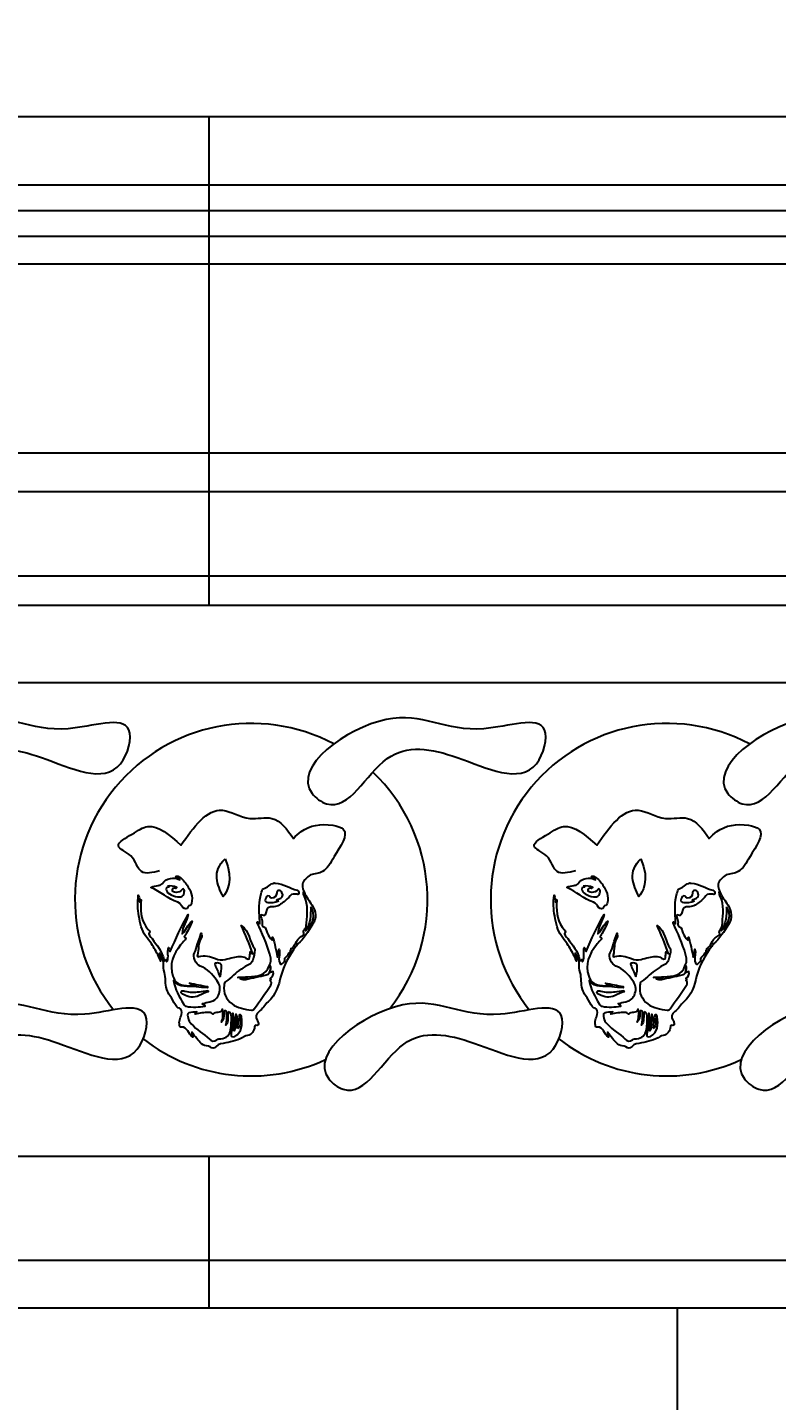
# Model space of a CAD drawing. Header units: millimetres. Extents: x 1155 to 2227, y 540 to 1342.
# Drawn here: x 1909.16 to 1918.5, y 741.71 to 758.83 of the extents above; entities that cross this region are included whole.
import ezdxf

# ---------------------------------------------------------------- set-up
doc = ezdxf.new("R2010")
doc.units = ezdxf.units.MM
doc.layers.add('dimension', color=4, linetype='Continuous')
doc.styles.get("Standard").update_dxf_attribs({"font": 'arial.ttf'})
doc.dimstyles.new('25', dxfattribs={"dimscale": 1.5, "dimtxt": 1, "dimasz": 0.5, "dimexe": 0.1875, "dimexo": 1, "dimgap": 0.125, "dimtad": 0, "dimtih": 1, "dimtoh": 1, "dimdec": 4, "dimzin": 4, "dimdsep": 46, "dimlunit": 4, "dimtxsty": 'Standard', "dimblk1": 'CLOSEDBLANK', "dimblk2": 'CLOSEDBLANK', "dimsah": 1, "dimcen": -1, "dimclrd": 256, "dimclre": 256, "dimclrt": 256, "dimadec": 0, "dimazin": 0, "dimtfac": 1, "dimtdec": 4, "dimtofl": 0, "dimtmove": 0, "dimatfit": 3, "dimldrblk": 'CLOSEDBLANK', "dimfxl": 1, "dimtolj": 1, "dimtzin": 4, "dimarcsym": 0})

# ---------------------------------------------------------------- blocks, each defined once
blk = doc.blocks.new('_CLOSEDBLANK')
at = {"color": 0, "linetype": 'ByBlock'}
for p, q in [((-1, 0.167), (0, 0)), ((-1, 0.167), (-1, -0.167)), ((0, 0), (-1, -0.167))]:
    blk.add_line(p, q, dxfattribs=at)
blk = doc.blocks.new('*D405')
at = {"layer": 'Defpoints', "color": 0, "transparency": 16777216}
for p in [(1861.524, 772.342), (1861.524, 757.29), (1936.524, 757.29)]:
    blk.add_point(p, dxfattribs=at)
at = {"layer": 'dimension', "lineweight": -2, "transparency": 16777216}
for p, q in [((1861.524, 758.04), (1861.524, 772.637)), ((1936.524, 758.04), (1936.524, 772.637)), ((1861.712, 772.342), (1895.84, 772.342)), ((1936.337, 772.342), (1902.208, 772.342))]:
    blk.add_line(p, q, dxfattribs=at)
at = {"layer": 'dimension', "lineweight": -2, "transparency": 16777216, "xscale": 0.1875, "yscale": 0.1875, "zscale": 0.1875, "rotation": 180}
blk.add_blockref('_CLOSEDBLANK', (1861.524, 772.342), dxfattribs=at)
at = {"layer": 'dimension', "lineweight": -2, "transparency": 16777216, "xscale": 0.1875, "yscale": 0.1875, "zscale": 0.1875}
blk.add_blockref('_CLOSEDBLANK', (1936.524, 772.342), dxfattribs=at)
at = {"layer": 'dimension', "transparency": 16777216, "insert": (1899.024, 772.342), "char_height": 2.25, "attachment_point": 5}
blk.add_mtext('\\A1;6\'-3"', dxfattribs=at)

msp = doc.modelspace()

# ---------------------------------------------------------------- linework, layer by layer
at = {"color": 0}
for p, q in [((1899.024, 757.71812), (1936.10801, 757.71812)), ((1911.42652, 757.71812), (1911.42652, 751.62247)), ((1936.09555, 756.86139), (1899.024, 756.86139)), ((1936.08309, 756.54189), (1899.024, 756.54189)), ((1935.90355, 756.21856), (1899.024, 756.21856)), ((1935.52829, 755.87584), (1899.024, 755.87584)), ((1935.4461, 753.5194), (1899.024, 753.5194)), ((1934.98271, 753.0397), (1899.024, 753.0397)), ((1899.024, 751.99256), (1934.08945, 751.99256)), ((1934.08945, 751.62247), (1899.024, 751.62247)), ((1911.42652, 744.7516), (1911.42652, 742.86193)), ((1934.16187, 742.86193), (1899.024, 742.86193)), ((1917.2633, 742.86193), (1917.2633, 705.36924))]:
    msp.add_line(p, q, dxfattribs=at)
msp.add_lwpolyline([(1934.16187, 743.4607, 1), (1934.16187, 744.7516), (1899.024, 744.7516), (1863.88613, 744.7516, 1), (1863.88613, 743.4607), (1899.024, 743.4607)], format="xyb", close=True, dxfattribs=at)
for centre, start, end in [((1911.95293, 747.95365), 62.073331, 218.658157), ((1917.13493, 747.95365), 62.073331, 218.658157), ((1911.95293, 747.95365), 321.837746, 46.368799), ((1911.95293, 747.95365), 232.199242, 294.916522), ((1917.13493, 747.95365), 232.199242, 294.916522)]:
    msp.add_arc(centre, 2.19705, start, end, dxfattribs=at)
msp.add_rational_spline([(1934.1969, 749.54386), (1934.00837, 749.33444), (1933.7841, 749.00265), (1933.48387, 749.22161), (1933.44068, 749.27745), (1933.20585, 749.58109), (1933.7707, 750.02133), (1934.2418, 750.16829), (1934.19102, 750.33108), (1934.14023, 750.49387), (1934.08945, 750.65666), (1922.40097, 750.65666), (1910.71248, 750.65666), (1899.024, 750.65666), (1887.33552, 750.65666), (1875.64704, 750.65666), (1863.95855, 750.65666), (1863.79945, 750.77025), (1863.70998, 750.94407), (1863.70998, 751.13956), (1863.70998, 751.33506), (1863.79945, 751.50887), (1863.95855, 751.62247)], [1, 1, 1, 1, 1, 1, 1, 1, 1, 1, 1, 1, 1, 1, 1, 1, 1, 0.926078913375, 0.926078913375, 1, 0.926078913375, 0.926078913375, 1], degree=3, knots=[0, 0, 0, 0, 0.21421435, 0.27962741, 0.27962741, 0.27962741, 0.63532155, 0.63532155, 0.63532155, 1.63532155, 1.63532155, 1.63532155, 2.63532155, 2.63532155, 2.63532155, 3.63532155, 3.63532155, 3.63532155, 4.58608373, 4.58608373, 4.58608373, 5.53684591, 5.53684591, 5.53684591, 5.53684591], dxfattribs=at)
for points, knots in [([(1907.53071, 749.27745), (1907.27514, 749.6079), (1908.61504, 750.56159), (1909.35857, 749.88738), (1910.56835, 750.32837), (1910.29353, 749.29522), (1909.3514, 749.78123), (1908.39041, 749.94687), (1907.94457, 748.95127), (1907.5739, 749.22161), (1907.53071, 749.27745)], [0, 0, 0, 0, 1.30513517, 2.52858143, 3.28513115, 3.72026241, 4.71047164, 5.58239631, 6.52584927, 6.74639121, 6.74639121, 6.74639121, 6.74639121]), ([(1912.7127, 749.27745), (1912.45713, 749.6079), (1913.79703, 750.56159), (1914.54057, 749.88738), (1915.75034, 750.32837), (1915.47552, 749.29522), (1914.5334, 749.78123), (1913.5724, 749.94687), (1913.12657, 748.95127), (1912.75589, 749.22161), (1912.7127, 749.27745)], [0, 0, 0, 0, 1.30513517, 2.52858143, 3.28513115, 3.72026241, 4.71047164, 5.58239631, 6.52584927, 6.74639121, 6.74639121, 6.74639121, 6.74639121]), ([(1917.8947, 749.27745), (1917.63913, 749.6079), (1918.97902, 750.56159), (1919.72256, 749.88738), (1920.93234, 750.32837), (1920.65751, 749.29522), (1919.71539, 749.78123), (1918.75439, 749.94687), (1918.30856, 748.95127), (1917.93788, 749.22161), (1917.8947, 749.27745)], [0, 0, 0, 0, 1.30513517, 2.52858143, 3.28513115, 3.72026241, 4.71047164, 5.58239631, 6.52584927, 6.74639121, 6.74639121, 6.74639121, 6.74639121]), ([(1910.81191, 748.31164), (1910.7244, 748.29065), (1910.54574, 748.24778), (1910.50695, 748.51587), (1910.19991, 748.61944), (1910.48418, 748.77642), (1910.73168, 748.94199), (1910.93642, 748.75781), (1911.07709, 748.63125), (1911.23719, 748.85936), (1911.48065, 749.20622), (1911.90257, 748.92012), (1912.26002, 749.0261), (1912.39982, 748.8299), (1912.47965, 748.71786), (1912.5102, 748.74795), (1912.63731, 748.87308), (1912.86917, 748.91363), (1913.21015, 748.82125), (1912.99088, 748.51453), (1912.88171, 748.29402), (1912.745, 748.27306), (1912.69154, 748.26487), (1912.64606, 748.22874), (1912.56012, 748.16045), (1912.60572, 748.06238), (1912.62721, 748.01619)], [0, 0, 0, 0, 0.22630367, 0.46200486, 0.66172214, 0.88838356, 1.10463886, 1.57955996, 1.57955996, 1.57955996, 2.25784002, 2.61092396, 2.88677909, 3.25400502, 3.25400502, 3.25400502, 3.38131723, 3.78361699, 3.92456696, 4.28304027, 4.52169586, 4.67491408, 4.67491408, 4.67491408, 4.82835948, 4.96494228, 4.96494228, 4.96494228, 4.96494228]), ([(1915.99391, 748.31164), (1915.90639, 748.29065), (1915.72773, 748.24778), (1915.68894, 748.51587), (1915.3819, 748.61944), (1915.66617, 748.77642), (1915.91368, 748.94199), (1916.11841, 748.75781), (1916.25908, 748.63125), (1916.41919, 748.85936), (1916.66264, 749.20622), (1917.08456, 748.92012), (1917.44202, 749.0261), (1917.58181, 748.8299), (1917.66164, 748.71786), (1917.6922, 748.74795), (1917.81931, 748.87308), (1918.05117, 748.91363), (1918.39214, 748.82125), (1918.17287, 748.51453), (1918.0637, 748.29402), (1917.92699, 748.27306), (1917.87353, 748.26487), (1917.82806, 748.22874), (1917.74211, 748.16045), (1917.78772, 748.06238), (1917.8092, 748.01619)], [0, 0, 0, 0, 0.22630367, 0.46200486, 0.66172214, 0.88838356, 1.10463886, 1.57955996, 1.57955996, 1.57955996, 2.25784002, 2.61092396, 2.88677909, 3.25400502, 3.25400502, 3.25400502, 3.38131723, 3.78361699, 3.92456696, 4.28304027, 4.52169586, 4.67491408, 4.67491408, 4.67491408, 4.82835948, 4.96494228, 4.96494228, 4.96494228, 4.96494228]), ([(1911.62908, 748.46334), (1911.45809, 748.30521), (1911.52981, 748.13755), (1911.60284, 747.99152), (1911.64474, 748.03811), (1911.74375, 748.19222), (1911.62908, 748.46334)], [0, 0, 0, 0, 1, 1, 1, 2, 2, 2, 2]), ([(1916.81107, 748.46334), (1916.64008, 748.30521), (1916.7118, 748.13755), (1916.78484, 747.99152), (1916.82674, 748.03811), (1916.92575, 748.19222), (1916.81107, 748.46334)], [0, 0, 0, 0, 1, 1, 1, 2, 2, 2, 2]), ([(1912.18224, 747.04553), (1912.19836, 747.04468), (1912.21153, 747.05342), (1912.22534, 747.05977), (1912.24271, 747.01788), (1912.21142, 746.99637), (1912.19009, 746.97083), (1912.21324, 746.96158), (1912.19143, 746.95146), (1912.19065, 746.94175), (1912.20293, 746.93723), (1912.2088, 746.92848), (1912.20614, 746.91558), (1912.20421, 746.9062), (1912.20283, 746.89569), (1912.19763, 746.88815), (1912.12933, 746.78931), (1912.06079, 746.69062), (1911.99097, 746.59286), (1911.98446, 746.58374), (1911.96788, 746.57507), (1911.95746, 746.57656), (1911.87204, 746.5888), (1911.78567, 746.59964), (1911.71397, 746.65483), (1911.63776, 746.7135), (1911.60288, 746.78969), (1911.61564, 746.8864), (1911.61803, 746.90445), (1911.62035, 746.92556), (1911.63514, 746.93394), (1911.70874, 746.97565), (1911.75677, 747.04921), (1911.83038, 747.08954), (1911.86329, 747.10757), (1911.8907, 747.1339), (1911.92683, 747.14716), (1911.95007, 747.1557), (1911.96572, 747.1798), (1911.97233, 747.20085), (1911.98519, 747.24175), (1911.99691, 747.28396), (1911.99797, 747.32771), (1911.99809, 747.3325), (1911.99913, 747.33879), (1911.99664, 747.3419), (1911.92607, 747.43001), (1911.93797, 747.56359), (1911.82881, 747.63376), (1911.88151, 747.51949), (1911.92954, 747.40568), (1911.97358, 747.27909), (1911.94549, 747.28907), (1911.95378, 747.30278), (1911.94594, 747.30926), (1911.94432, 747.30722), (1911.94155, 747.30532), (1911.94128, 747.30312), (1911.93933, 747.28727), (1911.93829, 747.2713), (1911.93619, 747.25547), (1911.9322, 747.22551), (1911.93693, 747.19312), (1911.88676, 747.22618), (1911.83972, 747.25719), (1911.78132, 747.24759), (1911.72755, 747.23369), (1911.69502, 747.22528), (1911.66097, 747.21986), (1911.63005, 747.20993), (1911.58582, 747.19572), (1911.54761, 747.20554), (1911.50979, 747.2195), (1911.44104, 747.24488), (1911.37327, 747.26697), (1911.29933, 747.24391), (1911.28237, 747.23862), (1911.27884, 747.24923), (1911.28268, 747.26239), (1911.30359, 747.33409), (1911.28428, 747.41485), (1911.3324, 747.48054), (1911.34453, 747.49711), (1911.33366, 747.51682), (1911.33054, 747.53681), (1911.31526, 747.49178), (1911.29936, 747.44696), (1911.28491, 747.40167), (1911.27299, 747.36428), (1911.26756, 747.32635), (1911.24529, 747.29065), (1911.21538, 747.24274), (1911.26296, 747.14856), (1911.31771, 747.12654), (1911.40682, 747.09069), (1911.46668, 747.02405), (1911.5246, 746.94804), (1911.56728, 746.89203), (1911.57198, 746.84101), (1911.55378, 746.78413), (1911.5367, 746.73077), (1911.501, 746.6908), (1911.4387, 746.68241), (1911.40746, 746.6782), (1911.37722, 746.66648), (1911.34562, 746.65791), (1911.34931, 746.63543), (1911.37428, 746.64975), (1911.37979, 746.62764), (1911.30051, 746.61389), (1911.22211, 746.61078), (1911.14345, 746.62442), (1911.12789, 746.62712), (1911.1153, 746.63971), (1911.10746, 746.65465), (1911.05987, 746.74536), (1911.0014, 746.83129), (1910.98311, 746.94842), (1911.06063, 746.84431), (1911.17029, 746.88208), (1911.26554, 746.86557), (1911.31111, 746.85768), (1911.35948, 746.86408), (1911.40659, 746.85628), (1911.40707, 746.86096), (1911.40755, 746.86564), (1911.40803, 746.87032), (1911.33401, 746.88492), (1911.26, 746.89953), (1911.186, 746.91413), (1911.20642, 746.8911), (1911.24045, 746.89669), (1911.26936, 746.8769), (1911.21166, 746.88063), (1911.16008, 746.88044), (1911.10969, 746.88811), (1911.0449, 746.89797), (1910.99809, 746.93401), (1910.97842, 746.99952), (1910.92583, 747.15023), (1910.98338, 747.27452), (1911.07292, 747.39077), (1911.08756, 747.40977), (1911.10731, 747.42509), (1911.12031, 747.44499), (1911.12696, 747.45517), (1911.15564, 747.47058), (1911.12101, 747.48664), (1911.11316, 747.49028), (1911.12765, 747.50568), (1911.13289, 747.51473), (1911.16249, 747.56582), (1911.19287, 747.61645), (1911.21606, 747.68581), (1911.15695, 747.64117), (1911.14136, 747.57888), (1911.09271, 747.52651), (1911.09492, 747.62297), (1911.1513, 747.68894), (1911.16838, 747.76873), (1911.08071, 747.62224), (1911.01233, 747.4659), (1910.94418, 747.30585), (1910.9221, 747.32583), (1910.93702, 747.34595), (1910.92135, 747.35846), (1910.9055, 747.29935), (1910.92609, 747.23702), (1910.90928, 747.18977), (1910.88035, 747.15866), (1910.91214, 747.23897), (1910.87706, 747.19231), (1910.87258, 747.18635), (1910.86611, 747.20194), (1910.8649, 747.20793), (1910.84411, 747.31135), (1910.77371, 747.3861), (1910.71759, 747.46957), (1910.70123, 747.4939), (1910.65811, 747.5152), (1910.68821, 747.55788), (1910.68956, 747.55979), (1910.67966, 747.57028), (1910.67433, 747.57616), (1910.5881, 747.67115), (1910.57248, 747.78666), (1910.57771, 747.90822), (1910.57833, 747.92256), (1910.57958, 747.93688), (1910.58058, 747.9518), (1910.5645, 747.94832), (1910.57565, 747.93391), (1910.56416, 747.92429), (1910.5598, 747.95192), (1910.56243, 747.97916), (1910.5452, 748.00837), (1910.53626, 747.91775), (1910.53844, 747.83406), (1910.55375, 747.75091), (1910.56214, 747.70529), (1910.57102, 747.65959), (1910.58313, 747.61486), (1910.60538, 747.53272), (1910.66378, 747.4713), (1910.70973, 747.40291), (1910.74282, 747.35364), (1910.77209, 747.30235), (1910.79786, 747.24901), (1910.806, 747.23217), (1910.81256, 747.21459), (1910.82468, 747.1859), (1910.83238, 747.22687), (1910.81124, 747.24894), (1910.80849, 747.28508), (1910.84048, 747.23937), (1910.8619, 747.19854), (1910.85857, 747.15216), (1910.85595, 747.11562), (1910.86115, 747.08192), (1910.87149, 747.04815), (1910.89264, 746.97908), (1910.87499, 746.9051), (1910.90194, 746.83556), (1910.91233, 746.80875), (1910.91914, 746.78048), (1910.93783, 746.7588), (1910.96759, 746.72428), (1910.98363, 746.68198), (1911.00773, 746.64433), (1911.02041, 746.62452), (1911.0228, 746.60393), (1911.05795, 746.59971), (1911.08566, 746.59638), (1911.09264, 746.55629), (1911.08346, 746.52253), (1911.07142, 746.47828), (1911.0475, 746.43559), (1911.06131, 746.3868), (1911.06487, 746.37426), (1911.06511, 746.35941), (1911.08407, 746.36332), (1911.12423, 746.3716), (1911.14463, 746.34556), (1911.16266, 746.31746), (1911.18028, 746.28998), (1911.19257, 746.25841), (1911.22494, 746.24084), (1911.23411, 746.26535), (1911.20409, 746.27497), (1911.21179, 746.30051), (1911.23371, 746.27344), (1911.25282, 746.24821), (1911.27365, 746.22448), (1911.31342, 746.17916), (1911.34751, 746.12476), (1911.4202, 746.12903), (1911.4267, 746.12942), (1911.43345, 746.12111), (1911.4405, 746.1177), (1911.46723, 746.1048), (1911.48692, 746.08911), (1911.51761, 746.12476), (1911.5436, 746.15496), (1911.59369, 746.16025), (1911.63649, 746.1692), (1911.71709, 746.18607), (1911.79859, 746.20215), (1911.86959, 746.2482), (1911.87482, 746.25158), (1911.88061, 746.25552), (1911.8865, 746.25624), (1911.94648, 746.26362), (1911.97872, 746.29325), (1911.99471, 746.35336), (1911.99889, 746.36906), (1911.98827, 746.40158), (1912.02813, 746.38724), (1912.04216, 746.3822), (1912.04372, 746.4026), (1912.04257, 746.41166), (1912.0408, 746.42552), (1912.03516, 746.43974), (1912.02795, 746.4519), (1912.0023, 746.4951), (1912.00784, 746.52758), (1912.05063, 746.55879), (1912.09611, 746.59197), (1912.12323, 746.64496), (1912.16492, 746.68203), (1912.26091, 746.76739), (1912.29478, 746.88593), (1912.32298, 747.00015), (1912.35768, 747.14075), (1912.42861, 747.257), (1912.51057, 747.37055), (1912.51806, 747.38092), (1912.52505, 747.39165), (1912.53225, 747.40222), (1912.52332, 747.40378), (1912.51441, 747.40533), (1912.50549, 747.40688), (1912.49068, 747.3865), (1912.47588, 747.36613), (1912.46107, 747.34577), (1912.45819, 747.3433), (1912.45531, 747.34081), (1912.45242, 747.33832), (1912.44887, 747.33206), (1912.44533, 747.3258), (1912.44179, 747.31954), (1912.44184, 747.31587), (1912.44189, 747.31221), (1912.44193, 747.30854), (1912.42319, 747.28395), (1912.40822, 747.25603), (1912.38294, 747.23715), (1912.37381, 747.23033), (1912.37103, 747.22427), (1912.37327, 747.21325), (1912.37864, 747.18688), (1912.36056, 747.17301), (1912.34336, 747.15775), (1912.32636, 747.14266), (1912.31733, 747.1455), (1912.30826, 747.16556), (1912.29405, 747.19701), (1912.30041, 747.22875), (1912.30447, 747.2604), (1912.30776, 747.28598), (1912.3095, 747.31131), (1912.29977, 747.33809), (1912.29391, 747.30552), (1912.28806, 747.27296), (1912.28145, 747.23622), (1912.25843, 747.32231), (1912.25036, 747.40729), (1912.21981, 747.4885), (1912.20236, 747.47572), (1912.22097, 747.46322), (1912.21391, 747.44997), (1912.18466, 747.47578), (1912.16618, 747.50769), (1912.15123, 747.54244), (1912.13936, 747.57003), (1912.14279, 747.60661), (1912.10202, 747.61779), (1912.09164, 747.62064), (1912.08645, 747.64205), (1912.08968, 747.65695), (1912.09476, 747.68041), (1912.08612, 747.70085), (1912.08028, 747.72259), (1912.07499, 747.74233), (1912.0521, 747.77885), (1912.10727, 747.75778), (1912.12598, 747.75064), (1912.13272, 747.77483), (1912.13653, 747.7889), (1912.15515, 747.8576), (1912.16308, 747.86647), (1912.23545, 747.86652), (1912.2891, 747.86655), (1912.3253, 747.89926), (1912.36204, 747.92902), (1912.38899, 747.95084), (1912.41729, 747.97231), (1912.43749, 748.00252), (1912.45687, 748.03149), (1912.48984, 748.01925), (1912.51762, 748.02257), (1912.52822, 748.02383), (1912.54582, 748.01205), (1912.54818, 748.03228), (1912.55011, 748.04884), (1912.54284, 748.06583), (1912.52525, 748.07065), (1912.43341, 748.0958), (1912.35293, 748.1556), (1912.25416, 748.15943), (1912.24942, 748.15961), (1912.24461, 748.16226), (1912.24004, 748.16179), (1912.18583, 748.15627), (1912.15862, 748.0991), (1912.10371, 748.09052), (1912.09213, 748.08871), (1912.0843, 748.05243), (1912.07767, 748.03112), (1912.04552, 747.92775), (1912.05229, 747.82173), (1912.05797, 747.71587), (1912.05898, 747.69701), (1912.05989, 747.67815), (1912.06114, 747.65336), (1912.04849, 747.66441), (1912.04065, 747.67125), (1912.03337, 747.67761), (1912.02571, 747.67338), (1912.02755, 747.6686), (1912.02953, 747.66437), (1912.08882, 747.53797), (1912.14696, 747.41121), (1912.18459, 747.27603), (1912.1978, 747.22857), (1912.20952, 747.18283), (1912.17975, 747.13763), (1912.20852, 747.10767), (1912.1876, 747.07639), (1912.18224, 747.04553)], [0, 0, 0, 0, 1, 1, 1, 2, 2, 2, 3, 3, 3, 4, 4, 4, 5, 5, 5, 6, 6, 6, 7, 7, 7, 8, 8, 8, 9, 9, 9, 10, 10, 10, 11, 11, 11, 12, 12, 12, 13, 13, 13, 14, 14, 14, 15, 15, 15, 16, 16, 16, 17, 17, 17, 18, 18, 18, 19, 19, 19, 20, 20, 20, 21, 21, 21, 22, 22, 22, 23, 23, 23, 24, 24, 24, 25, 25, 25, 26, 26, 26, 27, 27, 27, 28, 28, 28, 29, 29, 29, 30, 30, 30, 31, 31, 31, 32, 32, 32, 33, 33, 33, 34, 34, 34, 35, 35, 35, 36, 36, 36, 37, 37, 37, 38, 38, 38, 39, 39, 39, 40, 40, 40, 41, 41, 41, 42, 42, 42, 43, 43, 43, 44, 44, 44, 45, 45, 45, 46, 46, 46, 47, 47, 47, 48, 48, 48, 49, 49, 49, 50, 50, 50, 51, 51, 51, 52, 52, 52, 53, 53, 53, 54, 54, 54, 55, 55, 55, 56, 56, 56, 57, 57, 57, 58, 58, 58, 59, 59, 59, 60, 60, 60, 61, 61, 61, 62, 62, 62, 63, 63, 63, 64, 64, 64, 65, 65, 65, 66, 66, 66, 67, 67, 67, 68, 68, 68, 69, 69, 69, 70, 70, 70, 71, 71, 71, 72, 72, 72, 73, 73, 73, 74, 74, 74, 75, 75, 75, 76, 76, 76, 77, 77, 77, 78, 78, 78, 79, 79, 79, 80, 80, 80, 81, 81, 81, 82, 82, 82, 83, 83, 83, 84, 84, 84, 85, 85, 85, 86, 86, 86, 87, 87, 87, 88, 88, 88, 89, 89, 89, 90, 90, 90, 91, 91, 91, 92, 92, 92, 93, 93, 93, 94, 94, 94, 95, 95, 95, 96, 96, 96, 97, 97, 97, 98, 98, 98, 99, 99, 99, 100, 100, 100, 101, 101, 101, 102, 102, 102, 103, 103, 103, 104, 104, 104, 105, 105, 105, 106, 106, 106, 107, 107, 107, 108, 108, 108, 109, 109, 109, 110, 110, 110, 111, 111, 111, 112, 112, 112, 113, 113, 113, 114, 114, 114, 115, 115, 115, 116, 116, 116, 117, 117, 117, 118, 118, 118, 119, 119, 119, 120, 120, 120, 121, 121, 121, 122, 122, 122, 123, 123, 123, 124, 124, 124, 125, 125, 125, 126, 126, 126, 127, 127, 127, 128, 128, 128, 129, 129, 129, 130, 130, 130, 131, 131, 131, 132, 132, 132, 133, 133, 133, 134, 134, 134, 135, 135, 135, 136, 136, 136, 136]), ([(1911.0093, 748.24037), (1911.02946, 748.22886), (1911.05096, 748.22784), (1911.0629, 748.20139), (1911.02248, 748.22004), (1910.98619, 748.22731), (1910.94558, 748.21828), (1910.90184, 748.20856), (1910.86671, 748.18972), (1910.84253, 748.15292), (1910.82968, 748.13337), (1910.81028, 748.13378), (1910.7921, 748.13107), (1910.76383, 748.12686), (1910.73531, 748.1248), (1910.70376, 748.10504), (1910.82731, 748.05811), (1910.91454, 747.95829), (1911.03805, 747.92237), (1911.07024, 747.913), (1911.07784, 747.87781), (1911.10087, 747.85806), (1911.12832, 747.83452), (1911.1494, 747.8278), (1911.16788, 747.86693), (1911.17582, 747.88373), (1911.19991, 747.87736), (1911.20818, 747.90672), (1911.23332, 747.99599), (1911.19557, 748.07083), (1911.15375, 748.13601), (1911.13058, 748.17211), (1911.09514, 748.21187), (1911.05532, 748.23989), (1911.04227, 748.24908), (1911.02849, 748.24876), (1911.0093, 748.24037)], [0, 0, 0, 0, 1, 1, 1, 2, 2, 2, 3, 3, 3, 4, 4, 4, 5, 5, 5, 6, 6, 6, 7, 7, 7, 8, 8, 8, 9, 9, 9, 10, 10, 10, 11, 11, 11, 12, 12, 12, 12]), ([(1910.90906, 748.12193), (1910.95087, 748.13039), (1910.98959, 748.12343), (1911.02801, 748.10685), (1911.02075, 748.09347), (1911.01413, 748.09373), (1911.00821, 748.09676), (1910.98394, 748.10918), (1910.97508, 748.09184), (1910.97029, 748.07478), (1910.96479, 748.05518), (1910.98327, 748.05039), (1910.99627, 748.04696), (1911.02561, 748.03923), (1911.05291, 748.04457), (1911.07689, 748.06503), (1911.0867, 748.07339), (1911.09303, 748.09529), (1911.10981, 748.08403), (1911.12402, 748.07448), (1911.12029, 748.05444), (1911.11746, 748.03888), (1911.11318, 748.01534), (1911.09963, 747.99748), (1911.07632, 747.98957), (1911.03886, 747.97686), (1910.92233, 748.01796), (1910.904, 748.05359), (1910.89454, 748.072), (1910.87688, 748.10046), (1910.91827, 748.10974), (1910.92144, 748.11045), (1910.93513, 748.10915), (1910.92258, 748.11829), (1910.91906, 748.12086), (1910.91362, 748.12079), (1910.90906, 748.12193)], [0, 0, 0, 0, 1, 1, 1, 2, 2, 2, 3, 3, 3, 4, 4, 4, 5, 5, 5, 6, 6, 6, 7, 7, 7, 8, 8, 8, 9, 9, 9, 10, 10, 10, 11, 11, 11, 12, 12, 12, 12]), ([(1917.36424, 747.04553), (1917.38036, 747.04468), (1917.39352, 747.05342), (1917.40733, 747.05977), (1917.42471, 747.01788), (1917.39342, 746.99637), (1917.37208, 746.97083), (1917.39523, 746.96158), (1917.37342, 746.95146), (1917.37265, 746.94175), (1917.38492, 746.93723), (1917.3908, 746.92848), (1917.38814, 746.91558), (1917.38621, 746.9062), (1917.38483, 746.89569), (1917.37962, 746.88815), (1917.31133, 746.78931), (1917.24279, 746.69062), (1917.17296, 746.59286), (1917.16645, 746.58374), (1917.14987, 746.57507), (1917.13946, 746.57656), (1917.05404, 746.5888), (1916.96766, 746.59964), (1916.89597, 746.65483), (1916.81975, 746.7135), (1916.78487, 746.78969), (1916.79764, 746.8864), (1916.80002, 746.90445), (1916.80235, 746.92556), (1916.81714, 746.93394), (1916.89073, 746.97565), (1916.93876, 747.04921), (1917.01238, 747.08954), (1917.04529, 747.10757), (1917.0727, 747.1339), (1917.10882, 747.14716), (1917.13206, 747.1557), (1917.14771, 747.1798), (1917.15433, 747.20085), (1917.16718, 747.24175), (1917.1789, 747.28396), (1917.17996, 747.32771), (1917.18008, 747.3325), (1917.18112, 747.33879), (1917.17863, 747.3419), (1917.10806, 747.43001), (1917.11996, 747.56359), (1917.01081, 747.63376), (1917.0635, 747.51949), (1917.11153, 747.40568), (1917.15557, 747.27909), (1917.12748, 747.28907), (1917.13577, 747.30278), (1917.12793, 747.30926), (1917.12632, 747.30722), (1917.12355, 747.30532), (1917.12328, 747.30312), (1917.12132, 747.28727), (1917.12029, 747.2713), (1917.11818, 747.25547), (1917.11419, 747.22551), (1917.11892, 747.19312), (1917.06876, 747.22618), (1917.02171, 747.25719), (1916.96332, 747.24759), (1916.90954, 747.23369), (1916.87702, 747.22528), (1916.84297, 747.21986), (1916.81204, 747.20993), (1916.76781, 747.19572), (1916.7296, 747.20554), (1916.69178, 747.2195), (1916.62304, 747.24488), (1916.55526, 747.26697), (1916.48133, 747.24391), (1916.46436, 747.23862), (1916.46084, 747.24923), (1916.46467, 747.26239), (1916.48559, 747.33409), (1916.46628, 747.41485), (1916.5144, 747.48054), (1916.52653, 747.49711), (1916.51566, 747.51682), (1916.51253, 747.53681), (1916.49726, 747.49178), (1916.48135, 747.44696), (1916.46691, 747.40167), (1916.45498, 747.36428), (1916.44956, 747.32635), (1916.42728, 747.29065), (1916.39738, 747.24274), (1916.44496, 747.14856), (1916.4997, 747.12654), (1916.58882, 747.09069), (1916.64867, 747.02405), (1916.7066, 746.94804), (1916.74928, 746.89203), (1916.75397, 746.84101), (1916.73577, 746.78413), (1916.7187, 746.73077), (1916.683, 746.6908), (1916.6207, 746.68241), (1916.58945, 746.6782), (1916.55921, 746.66648), (1916.52762, 746.65791), (1916.5313, 746.63543), (1916.55627, 746.64975), (1916.56178, 746.62764), (1916.48251, 746.61389), (1916.4041, 746.61078), (1916.32544, 746.62442), (1916.30988, 746.62712), (1916.29729, 746.63971), (1916.28946, 746.65465), (1916.24186, 746.74536), (1916.18339, 746.83129), (1916.1651, 746.94842), (1916.24262, 746.84431), (1916.35228, 746.88208), (1916.44754, 746.86557), (1916.4931, 746.85768), (1916.54148, 746.86408), (1916.58858, 746.85628), (1916.58906, 746.86096), (1916.58954, 746.86564), (1916.59002, 746.87032), (1916.51601, 746.88492), (1916.44199, 746.89953), (1916.36799, 746.91413), (1916.38841, 746.8911), (1916.42245, 746.89669), (1916.45136, 746.8769), (1916.39366, 746.88063), (1916.34207, 746.88044), (1916.29168, 746.88811), (1916.22689, 746.89797), (1916.18008, 746.93401), (1916.16041, 746.99952), (1916.10782, 747.15023), (1916.16537, 747.27452), (1916.25491, 747.39077), (1916.26955, 747.40977), (1916.2893, 747.42509), (1916.3023, 747.44499), (1916.30895, 747.45517), (1916.33763, 747.47058), (1916.30301, 747.48664), (1916.29515, 747.49028), (1916.30964, 747.50568), (1916.31488, 747.51473), (1916.34449, 747.56582), (1916.37486, 747.61645), (1916.39806, 747.68581), (1916.33894, 747.64117), (1916.32336, 747.57888), (1916.2747, 747.52651), (1916.27691, 747.62297), (1916.33329, 747.68894), (1916.35038, 747.76873), (1916.2627, 747.62224), (1916.19432, 747.4659), (1916.12617, 747.30585), (1916.10409, 747.32583), (1916.11901, 747.34595), (1916.10334, 747.35846), (1916.08749, 747.29935), (1916.10809, 747.23702), (1916.09128, 747.18977), (1916.06234, 747.15866), (1916.09413, 747.23897), (1916.05905, 747.19231), (1916.05458, 747.18635), (1916.0481, 747.20194), (1916.0469, 747.20793), (1916.02611, 747.31135), (1915.95571, 747.3861), (1915.89959, 747.46957), (1915.88323, 747.4939), (1915.8401, 747.5152), (1915.8702, 747.55788), (1915.87155, 747.55979), (1915.86165, 747.57028), (1915.85632, 747.57616), (1915.7701, 747.67115), (1915.75447, 747.78666), (1915.75971, 747.90822), (1915.76032, 747.92256), (1915.76157, 747.93688), (1915.76257, 747.9518), (1915.74649, 747.94832), (1915.75764, 747.93391), (1915.74615, 747.92429), (1915.74179, 747.95192), (1915.74442, 747.97916), (1915.7272, 748.00837), (1915.71826, 747.91775), (1915.72043, 747.83406), (1915.73574, 747.75091), (1915.74414, 747.70529), (1915.75301, 747.65959), (1915.76513, 747.61486), (1915.78738, 747.53272), (1915.84578, 747.4713), (1915.89172, 747.40291), (1915.92482, 747.35364), (1915.95409, 747.30235), (1915.97986, 747.24901), (1915.98799, 747.23217), (1915.99456, 747.21459), (1916.00668, 747.1859), (1916.01438, 747.22687), (1915.99324, 747.24894), (1915.99049, 747.28508), (1916.02248, 747.23937), (1916.04389, 747.19854), (1916.04057, 747.15216), (1916.03795, 747.11562), (1916.04314, 747.08192), (1916.05348, 747.04815), (1916.07463, 746.97908), (1916.05699, 746.9051), (1916.08393, 746.83556), (1916.09432, 746.80875), (1916.10113, 746.78048), (1916.11982, 746.7588), (1916.14958, 746.72428), (1916.16562, 746.68198), (1916.18972, 746.64433), (1916.2024, 746.62452), (1916.20479, 746.60393), (1916.23994, 746.59971), (1916.26765, 746.59638), (1916.27463, 746.55629), (1916.26545, 746.52253), (1916.25341, 746.47828), (1916.22949, 746.43559), (1916.24331, 746.3868), (1916.24686, 746.37426), (1916.2471, 746.35941), (1916.26607, 746.36332), (1916.30623, 746.3716), (1916.32663, 746.34556), (1916.34465, 746.31746), (1916.36228, 746.28998), (1916.37456, 746.25841), (1916.40693, 746.24084), (1916.41611, 746.26535), (1916.38609, 746.27497), (1916.39378, 746.30051), (1916.41571, 746.27344), (1916.43482, 746.24821), (1916.45564, 746.22448), (1916.49541, 746.17916), (1916.5295, 746.12476), (1916.60219, 746.12903), (1916.6087, 746.12942), (1916.61544, 746.12111), (1916.62249, 746.1177), (1916.64922, 746.1048), (1916.66891, 746.08911), (1916.6996, 746.12476), (1916.7256, 746.15496), (1916.77568, 746.16025), (1916.81849, 746.1692), (1916.89909, 746.18607), (1916.98059, 746.20215), (1917.05159, 746.2482), (1917.05681, 746.25158), (1917.0626, 746.25552), (1917.06849, 746.25624), (1917.12847, 746.26362), (1917.16072, 746.29325), (1917.17671, 746.35336), (1917.18088, 746.36906), (1917.17027, 746.40158), (1917.21013, 746.38724), (1917.22416, 746.3822), (1917.22572, 746.4026), (1917.22456, 746.41166), (1917.2228, 746.42552), (1917.21716, 746.43974), (1917.20994, 746.4519), (1917.18429, 746.4951), (1917.18983, 746.52758), (1917.23263, 746.55879), (1917.2781, 746.59197), (1917.30523, 746.64496), (1917.34692, 746.68203), (1917.44291, 746.76739), (1917.47678, 746.88593), (1917.50497, 747.00015), (1917.53968, 747.14075), (1917.6106, 747.257), (1917.69257, 747.37055), (1917.70005, 747.38092), (1917.70705, 747.39165), (1917.71425, 747.40222), (1917.70532, 747.40378), (1917.6964, 747.40533), (1917.68749, 747.40688), (1917.67268, 747.3865), (1917.65787, 747.36613), (1917.64307, 747.34577), (1917.64019, 747.3433), (1917.6373, 747.34081), (1917.63441, 747.33832), (1917.63087, 747.33206), (1917.62733, 747.3258), (1917.62378, 747.31954), (1917.62383, 747.31587), (1917.62388, 747.31221), (1917.62393, 747.30854), (1917.60518, 747.28395), (1917.59021, 747.25603), (1917.56494, 747.23715), (1917.5558, 747.23033), (1917.55302, 747.22427), (1917.55527, 747.21325), (1917.56063, 747.18688), (1917.54255, 747.17301), (1917.52536, 747.15775), (1917.50835, 747.14266), (1917.49932, 747.1455), (1917.49025, 747.16556), (1917.47604, 747.19701), (1917.4824, 747.22875), (1917.48647, 747.2604), (1917.48976, 747.28598), (1917.4915, 747.31131), (1917.48176, 747.33809), (1917.47591, 747.30552), (1917.47005, 747.27296), (1917.46344, 747.23622), (1917.44042, 747.32231), (1917.43235, 747.40729), (1917.4018, 747.4885), (1917.38435, 747.47572), (1917.40296, 747.46322), (1917.3959, 747.44997), (1917.36666, 747.47578), (1917.34817, 747.50769), (1917.33322, 747.54244), (1917.32135, 747.57003), (1917.32478, 747.60661), (1917.28402, 747.61779), (1917.27364, 747.62064), (1917.26845, 747.64205), (1917.27167, 747.65695), (1917.27675, 747.68041), (1917.26811, 747.70085), (1917.26228, 747.72259), (1917.25698, 747.74233), (1917.23409, 747.77885), (1917.28927, 747.75778), (1917.30797, 747.75064), (1917.31471, 747.77483), (1917.31852, 747.7889), (1917.33715, 747.8576), (1917.34507, 747.86647), (1917.41744, 747.86652), (1917.47109, 747.86655), (1917.50729, 747.89926), (1917.54404, 747.92902), (1917.57098, 747.95084), (1917.59928, 747.97231), (1917.61949, 748.00252), (1917.63886, 748.03149), (1917.67183, 748.01925), (1917.69962, 748.02257), (1917.71022, 748.02383), (1917.72781, 748.01205), (1917.73017, 748.03228), (1917.7321, 748.04884), (1917.72483, 748.06583), (1917.70724, 748.07065), (1917.61541, 748.0958), (1917.53493, 748.1556), (1917.43615, 748.15943), (1917.43141, 748.15961), (1917.42661, 748.16226), (1917.42203, 748.16179), (1917.36783, 748.15627), (1917.34061, 748.0991), (1917.28571, 748.09052), (1917.27412, 748.08871), (1917.26629, 748.05243), (1917.25966, 748.03112), (1917.22751, 747.92775), (1917.23429, 747.82173), (1917.23996, 747.71587), (1917.24097, 747.69701), (1917.24188, 747.67815), (1917.24313, 747.65336), (1917.23048, 747.66441), (1917.22265, 747.67125), (1917.21537, 747.67761), (1917.2077, 747.67338), (1917.20955, 747.6686), (1917.21153, 747.66437), (1917.27082, 747.53797), (1917.32895, 747.41121), (1917.36658, 747.27603), (1917.37979, 747.22857), (1917.39151, 747.18283), (1917.36175, 747.13763), (1917.39052, 747.10767), (1917.36959, 747.07639), (1917.36424, 747.04553)], [0, 0, 0, 0, 1, 1, 1, 2, 2, 2, 3, 3, 3, 4, 4, 4, 5, 5, 5, 6, 6, 6, 7, 7, 7, 8, 8, 8, 9, 9, 9, 10, 10, 10, 11, 11, 11, 12, 12, 12, 13, 13, 13, 14, 14, 14, 15, 15, 15, 16, 16, 16, 17, 17, 17, 18, 18, 18, 19, 19, 19, 20, 20, 20, 21, 21, 21, 22, 22, 22, 23, 23, 23, 24, 24, 24, 25, 25, 25, 26, 26, 26, 27, 27, 27, 28, 28, 28, 29, 29, 29, 30, 30, 30, 31, 31, 31, 32, 32, 32, 33, 33, 33, 34, 34, 34, 35, 35, 35, 36, 36, 36, 37, 37, 37, 38, 38, 38, 39, 39, 39, 40, 40, 40, 41, 41, 41, 42, 42, 42, 43, 43, 43, 44, 44, 44, 45, 45, 45, 46, 46, 46, 47, 47, 47, 48, 48, 48, 49, 49, 49, 50, 50, 50, 51, 51, 51, 52, 52, 52, 53, 53, 53, 54, 54, 54, 55, 55, 55, 56, 56, 56, 57, 57, 57, 58, 58, 58, 59, 59, 59, 60, 60, 60, 61, 61, 61, 62, 62, 62, 63, 63, 63, 64, 64, 64, 65, 65, 65, 66, 66, 66, 67, 67, 67, 68, 68, 68, 69, 69, 69, 70, 70, 70, 71, 71, 71, 72, 72, 72, 73, 73, 73, 74, 74, 74, 75, 75, 75, 76, 76, 76, 77, 77, 77, 78, 78, 78, 79, 79, 79, 80, 80, 80, 81, 81, 81, 82, 82, 82, 83, 83, 83, 84, 84, 84, 85, 85, 85, 86, 86, 86, 87, 87, 87, 88, 88, 88, 89, 89, 89, 90, 90, 90, 91, 91, 91, 92, 92, 92, 93, 93, 93, 94, 94, 94, 95, 95, 95, 96, 96, 96, 97, 97, 97, 98, 98, 98, 99, 99, 99, 100, 100, 100, 101, 101, 101, 102, 102, 102, 103, 103, 103, 104, 104, 104, 105, 105, 105, 106, 106, 106, 107, 107, 107, 108, 108, 108, 109, 109, 109, 110, 110, 110, 111, 111, 111, 112, 112, 112, 113, 113, 113, 114, 114, 114, 115, 115, 115, 116, 116, 116, 117, 117, 117, 118, 118, 118, 119, 119, 119, 120, 120, 120, 121, 121, 121, 122, 122, 122, 123, 123, 123, 124, 124, 124, 125, 125, 125, 126, 126, 126, 127, 127, 127, 128, 128, 128, 129, 129, 129, 130, 130, 130, 131, 131, 131, 132, 132, 132, 133, 133, 133, 134, 134, 134, 135, 135, 135, 136, 136, 136, 136]), ([(1916.19129, 748.24037), (1916.21145, 748.22886), (1916.23295, 748.22784), (1916.24489, 748.20139), (1916.20447, 748.22004), (1916.16819, 748.22731), (1916.12757, 748.21828), (1916.08384, 748.20856), (1916.0487, 748.18972), (1916.02452, 748.15292), (1916.01167, 748.13337), (1915.99227, 748.13378), (1915.97409, 748.13107), (1915.94583, 748.12686), (1915.9173, 748.1248), (1915.88575, 748.10504), (1916.0093, 748.05811), (1916.09653, 747.95829), (1916.22004, 747.92237), (1916.25224, 747.913), (1916.25983, 747.87781), (1916.28286, 747.85806), (1916.31031, 747.83452), (1916.33139, 747.8278), (1916.34988, 747.86693), (1916.35781, 747.88373), (1916.3819, 747.87736), (1916.39017, 747.90672), (1916.41531, 747.99599), (1916.37756, 748.07083), (1916.33574, 748.13601), (1916.31257, 748.17211), (1916.27714, 748.21187), (1916.23732, 748.23989), (1916.22426, 748.24908), (1916.21048, 748.24876), (1916.19129, 748.24037)], [0, 0, 0, 0, 1, 1, 1, 2, 2, 2, 3, 3, 3, 4, 4, 4, 5, 5, 5, 6, 6, 6, 7, 7, 7, 8, 8, 8, 9, 9, 9, 10, 10, 10, 11, 11, 11, 12, 12, 12, 12]), ([(1916.09105, 748.12193), (1916.13287, 748.13039), (1916.17158, 748.12343), (1916.21001, 748.10685), (1916.20275, 748.09347), (1916.19612, 748.09373), (1916.1902, 748.09676), (1916.16594, 748.10918), (1916.15707, 748.09184), (1916.15228, 748.07478), (1916.14678, 748.05518), (1916.16526, 748.05039), (1916.17826, 748.04696), (1916.2076, 748.03923), (1916.2349, 748.04457), (1916.25889, 748.06503), (1916.2687, 748.07339), (1916.27503, 748.09529), (1916.2918, 748.08403), (1916.30601, 748.07448), (1916.30229, 748.05444), (1916.29946, 748.03888), (1916.29518, 748.01534), (1916.28162, 747.99748), (1916.25831, 747.98957), (1916.22085, 747.97686), (1916.10433, 748.01796), (1916.086, 748.05359), (1916.07653, 748.072), (1916.05888, 748.10046), (1916.10027, 748.10974), (1916.10343, 748.11045), (1916.11712, 748.10915), (1916.10458, 748.11829), (1916.10105, 748.12086), (1916.09561, 748.12079), (1916.09105, 748.12193)], [0, 0, 0, 0, 1, 1, 1, 2, 2, 2, 3, 3, 3, 4, 4, 4, 5, 5, 5, 6, 6, 6, 7, 7, 7, 8, 8, 8, 9, 9, 9, 10, 10, 10, 11, 11, 11, 12, 12, 12, 12]), ([(1912.29712, 747.93832), (1912.24744, 747.91988), (1912.20501, 747.91463), (1912.16172, 747.91884), (1912.13428, 747.92151), (1912.11994, 747.93653), (1912.13199, 747.96482), (1912.14057, 747.98497), (1912.14266, 748.01446), (1912.18083, 747.99676), (1912.19451, 747.99042), (1912.18695, 747.9722), (1912.20424, 747.9721), (1912.24884, 747.97187), (1912.26719, 747.99724), (1912.27116, 748.03739), (1912.27268, 748.05283), (1912.27521, 748.06617), (1912.29405, 748.06827), (1912.31379, 748.07046), (1912.32787, 748.06334), (1912.33683, 748.04499), (1912.35769, 748.0023), (1912.34103, 747.97118), (1912.29055, 747.95825), (1912.28255, 747.9562), (1912.27105, 747.96075), (1912.26654, 747.94813), (1912.27434, 747.94563), (1912.2816, 747.9433), (1912.29712, 747.93832)], [0, 0, 0, 0, 1, 1, 1, 2, 2, 2, 3, 3, 3, 4, 4, 4, 5, 5, 5, 6, 6, 6, 7, 7, 7, 8, 8, 8, 9, 9, 9, 10, 10, 10, 10]), ([(1912.50549, 747.40688), (1912.51441, 747.40533), (1912.52332, 747.40378), (1912.53225, 747.40222), (1912.61387, 747.46711), (1912.6615, 747.55836), (1912.71814, 747.64251), (1912.77447, 747.7262), (1912.76108, 747.80839), (1912.7096, 747.8887), (1912.67682, 747.93982), (1912.64367, 747.9907), (1912.60463, 748.05107), (1912.60109, 748.00501), (1912.62707, 747.98018), (1912.63536, 747.94976), (1912.6649, 747.8414), (1912.64839, 747.73367), (1912.6395, 747.62574), (1912.63817, 747.6096), (1912.62416, 747.59448), (1912.61587, 747.57896), (1912.60952, 747.56707), (1912.59993, 747.55929), (1912.60832, 747.54067), (1912.61906, 747.51686), (1912.5942, 747.50438), (1912.57732, 747.49365), (1912.54372, 747.47227), (1912.51666, 747.4464), (1912.50549, 747.40688)], [0, 0, 0, 0, 1, 1, 1, 2, 2, 2, 3, 3, 3, 4, 4, 4, 5, 5, 5, 6, 6, 6, 7, 7, 7, 8, 8, 8, 9, 9, 9, 10, 10, 10, 10]), ([(1917.47911, 747.93832), (1917.42944, 747.91988), (1917.387, 747.91463), (1917.34371, 747.91884), (1917.31628, 747.92151), (1917.30193, 747.93653), (1917.31398, 747.96482), (1917.32257, 747.98497), (1917.32465, 748.01446), (1917.36283, 747.99676), (1917.37651, 747.99042), (1917.36894, 747.9722), (1917.38624, 747.9721), (1917.43083, 747.97187), (1917.44918, 747.99724), (1917.45315, 748.03739), (1917.45468, 748.05283), (1917.45721, 748.06617), (1917.47605, 748.06827), (1917.49578, 748.07046), (1917.50986, 748.06334), (1917.51883, 748.04499), (1917.53968, 748.0023), (1917.52302, 747.97118), (1917.47255, 747.95825), (1917.46455, 747.9562), (1917.45305, 747.96075), (1917.44853, 747.94813), (1917.45634, 747.94563), (1917.46359, 747.9433), (1917.47911, 747.93832)], [0, 0, 0, 0, 1, 1, 1, 2, 2, 2, 3, 3, 3, 4, 4, 4, 5, 5, 5, 6, 6, 6, 7, 7, 7, 8, 8, 8, 9, 9, 9, 10, 10, 10, 10]), ([(1917.68749, 747.40688), (1917.6964, 747.40533), (1917.70532, 747.40378), (1917.71425, 747.40222), (1917.79587, 747.46711), (1917.84349, 747.55836), (1917.90013, 747.64251), (1917.95646, 747.7262), (1917.94307, 747.80839), (1917.89159, 747.8887), (1917.85882, 747.93982), (1917.82567, 747.9907), (1917.78662, 748.05107), (1917.78308, 748.00501), (1917.80907, 747.98018), (1917.81736, 747.94976), (1917.8469, 747.8414), (1917.83038, 747.73367), (1917.8215, 747.62574), (1917.82017, 747.6096), (1917.80616, 747.59448), (1917.79787, 747.57896), (1917.79151, 747.56707), (1917.78192, 747.55929), (1917.79032, 747.54067), (1917.80105, 747.51686), (1917.77619, 747.50438), (1917.75932, 747.49365), (1917.72572, 747.47227), (1917.69865, 747.4464), (1917.68749, 747.40688)], [0, 0, 0, 0, 1, 1, 1, 2, 2, 2, 3, 3, 3, 4, 4, 4, 5, 5, 5, 6, 6, 6, 7, 7, 7, 8, 8, 8, 9, 9, 9, 10, 10, 10, 10]), ([(1912.69594, 747.86505), (1912.76092, 747.77225), (1912.73194, 747.64147), (1912.63045, 747.56697), (1912.69502, 747.66097), (1912.69364, 747.75739), (1912.69594, 747.86505)], [0, 0, 0, 0, 1, 1, 1, 2, 2, 2, 2]), ([(1917.87793, 747.86505), (1917.94291, 747.77225), (1917.91394, 747.64147), (1917.81245, 747.56697), (1917.87702, 747.66097), (1917.87563, 747.75739), (1917.87793, 747.86505)], [0, 0, 0, 0, 1, 1, 1, 2, 2, 2, 2]), ([(1912.44193, 747.30854), (1912.44189, 747.31221), (1912.44184, 747.31587), (1912.44179, 747.31954), (1912.44184, 747.31588), (1912.44188, 747.31221), (1912.44193, 747.30854)], [0, 0, 0, 0, 1, 1, 1, 2, 2, 2, 2]), ([(1912.45242, 747.33832), (1912.45531, 747.34081), (1912.45819, 747.3433), (1912.46107, 747.34577), (1912.45695, 747.34584), (1912.45284, 747.34593), (1912.44872, 747.34602), (1912.44995, 747.34345), (1912.45119, 747.34089), (1912.45242, 747.33832)], [0, 0, 0, 0, 1, 1, 1, 2, 2, 2, 3, 3, 3, 3]), ([(1917.62393, 747.30854), (1917.62388, 747.31221), (1917.62383, 747.31587), (1917.62378, 747.31954), (1917.62383, 747.31588), (1917.62388, 747.31221), (1917.62393, 747.30854)], [0, 0, 0, 0, 1, 1, 1, 2, 2, 2, 2]), ([(1917.63441, 747.33832), (1917.6373, 747.34081), (1917.64019, 747.3433), (1917.64307, 747.34577), (1917.63894, 747.34584), (1917.63483, 747.34593), (1917.63071, 747.34602), (1917.63195, 747.34345), (1917.63318, 747.34089), (1917.63441, 747.33832)], [0, 0, 0, 0, 1, 1, 1, 2, 2, 2, 3, 3, 3, 3]), ([(1911.5646, 746.99339), (1911.54057, 747.04973), (1911.52131, 747.09469), (1911.50226, 747.13974), (1911.4992, 747.14698), (1911.49503, 747.1566), (1911.50481, 747.16048), (1911.52314, 747.16775), (1911.5425, 747.16496), (1911.56105, 747.16011), (1911.57785, 747.15572), (1911.58128, 747.14152), (1911.58225, 747.1265), (1911.58492, 747.08524), (1911.58009, 747.04492), (1911.5646, 746.99339)], [0, 0, 0, 0, 1, 1, 1, 2, 2, 2, 3, 3, 3, 4, 4, 4, 5, 5, 5, 5]), ([(1912.18224, 747.04553), (1912.1876, 747.07639), (1912.20852, 747.10767), (1912.17975, 747.13763), (1912.14049, 747.00113), (1912.02528, 747.00123), (1911.91616, 746.99265), (1911.87348, 746.9893), (1911.83032, 746.9921), (1911.78717, 746.98215), (1911.82452, 746.98215), (1911.86188, 746.98215), (1911.89923, 746.98215), (1911.89928, 746.97956), (1911.89932, 746.97697), (1911.89937, 746.97439), (1911.87486, 746.97279), (1911.85035, 746.97119), (1911.81654, 746.96899), (1911.84288, 746.95081), (1911.86422, 746.95128), (1911.88492, 746.95567), (1911.96967, 746.97363), (1912.05419, 746.99271), (1912.13882, 747.01124), (1912.15898, 747.01565), (1912.17407, 747.02611), (1912.18224, 747.04553)], [0, 0, 0, 0, 1, 1, 1, 2, 2, 2, 3, 3, 3, 4, 4, 4, 5, 5, 5, 6, 6, 6, 7, 7, 7, 8, 8, 8, 9, 9, 9, 9]), ([(1916.74659, 746.99339), (1916.72256, 747.04973), (1916.70331, 747.09469), (1916.68426, 747.13974), (1916.6812, 747.14698), (1916.67703, 747.1566), (1916.68681, 747.16048), (1916.70514, 747.16775), (1916.72449, 747.16496), (1916.74305, 747.16011), (1916.75985, 747.15572), (1916.76328, 747.14152), (1916.76425, 747.1265), (1916.76691, 747.08524), (1916.76208, 747.04492), (1916.74659, 746.99339)], [0, 0, 0, 0, 1, 1, 1, 2, 2, 2, 3, 3, 3, 4, 4, 4, 5, 5, 5, 5]), ([(1917.36424, 747.04553), (1917.36959, 747.07639), (1917.39052, 747.10767), (1917.36175, 747.13763), (1917.32249, 747.00113), (1917.20728, 747.00123), (1917.09815, 746.99265), (1917.05548, 746.9893), (1917.01232, 746.9921), (1916.96916, 746.98215), (1917.00652, 746.98215), (1917.04387, 746.98215), (1917.08123, 746.98215), (1917.08127, 746.97956), (1917.08132, 746.97697), (1917.08136, 746.97439), (1917.05685, 746.97279), (1917.03234, 746.97119), (1916.99853, 746.96899), (1917.02487, 746.95081), (1917.04621, 746.95128), (1917.06692, 746.95567), (1917.15167, 746.97363), (1917.23618, 746.99271), (1917.32081, 747.01124), (1917.34098, 747.01565), (1917.35606, 747.02611), (1917.36424, 747.04553)], [0, 0, 0, 0, 1, 1, 1, 2, 2, 2, 3, 3, 3, 4, 4, 4, 5, 5, 5, 6, 6, 6, 7, 7, 7, 8, 8, 8, 9, 9, 9, 9]), ([(1911.41347, 746.82074), (1911.37812, 746.81601), (1911.34269, 746.81177), (1911.30743, 746.80643), (1911.24682, 746.79725), (1911.18685, 746.79463), (1911.12716, 746.81378), (1911.1118, 746.8187), (1911.08866, 746.827), (1911.08102, 746.80541), (1911.07479, 746.78781), (1911.09563, 746.77871), (1911.10891, 746.77127), (1911.17229, 746.73576), (1911.23809, 746.72443), (1911.30542, 746.75955), (1911.34148, 746.77837), (1911.37807, 746.79582), (1911.41807, 746.80628), (1911.41654, 746.8111), (1911.415, 746.81592), (1911.41347, 746.82074)], [0, 0, 0, 0, 1, 1, 1, 2, 2, 2, 3, 3, 3, 4, 4, 4, 5, 5, 5, 6, 6, 6, 7, 7, 7, 7]), ([(1916.59546, 746.82074), (1916.56011, 746.81601), (1916.52468, 746.81177), (1916.48942, 746.80643), (1916.42881, 746.79725), (1916.36884, 746.79463), (1916.30915, 746.81378), (1916.2938, 746.8187), (1916.27065, 746.827), (1916.26301, 746.80541), (1916.25678, 746.78781), (1916.27762, 746.77871), (1916.29091, 746.77127), (1916.35428, 746.73576), (1916.42009, 746.72443), (1916.48741, 746.75955), (1916.52348, 746.77837), (1916.56007, 746.79582), (1916.60007, 746.80628), (1916.59853, 746.8111), (1916.597, 746.81592), (1916.59546, 746.82074)], [0, 0, 0, 0, 1, 1, 1, 2, 2, 2, 3, 3, 3, 4, 4, 4, 5, 5, 5, 6, 6, 6, 7, 7, 7, 7]), ([(1907.73797, 745.71861), (1907.4824, 746.04906), (1908.8223, 747.00275), (1909.56584, 746.32854), (1910.77561, 746.76953), (1910.50079, 745.73638), (1909.55867, 746.22239), (1908.59767, 746.38803), (1908.15184, 745.39243), (1907.78116, 745.66277), (1907.73797, 745.71861)], [0, 0, 0, 0, 1.30513517, 2.52858143, 3.28513115, 3.72026241, 4.71047164, 5.58239631, 6.52584927, 6.74639121, 6.74639121, 6.74639121, 6.74639121]), ([(1911.66753, 746.55719), (1911.69523, 746.54274), (1911.70749, 746.52456), (1911.70697, 746.4952), (1911.70599, 746.44065), (1911.70726, 746.38623), (1911.69685, 746.33215), (1911.68344, 746.2625), (1911.64472, 746.22577), (1911.57376, 746.22089), (1911.5557, 746.21965), (1911.53932, 746.21819), (1911.52441, 746.20622), (1911.49211, 746.18027), (1911.45843, 746.18801), (1911.43302, 746.21368), (1911.36296, 746.28447), (1911.27182, 746.33002), (1911.20675, 746.40689), (1911.18745, 746.42968), (1911.1695, 746.45137), (1911.16638, 746.48114), (1911.16418, 746.50209), (1911.15043, 746.52861), (1911.1775, 746.54206), (1911.20818, 746.5573), (1911.24303, 746.54783), (1911.27626, 746.55419), (1911.27429, 746.53812), (1911.25385, 746.5455), (1911.25335, 746.52634), (1911.31074, 746.53552), (1911.36637, 746.55124), (1911.42464, 746.54804), (1911.44726, 746.5468), (1911.4634, 746.54029), (1911.47854, 746.52597), (1911.50586, 746.5685), (1911.56941, 746.52356), (1911.59461, 746.58764), (1911.60833, 746.52325), (1911.59926, 746.47452), (1911.58357, 746.4258), (1911.61017, 746.45833), (1911.6157, 746.49612), (1911.61453, 746.53634), (1911.61415, 746.54956), (1911.6111, 746.56993), (1911.63199, 746.56941), (1911.65228, 746.5689), (1911.64854, 746.549), (1911.64876, 746.53545), (1911.64957, 746.48623), (1911.6525, 746.43683), (1911.6366, 746.38842), (1911.67706, 746.43887), (1911.65441, 746.49978), (1911.66753, 746.55719)], [0, 0, 0, 0, 1, 1, 1, 2, 2, 2, 3, 3, 3, 4, 4, 4, 5, 5, 5, 6, 6, 6, 7, 7, 7, 8, 8, 8, 9, 9, 9, 10, 10, 10, 11, 11, 11, 12, 12, 12, 13, 13, 13, 14, 14, 14, 15, 15, 15, 16, 16, 16, 17, 17, 17, 18, 18, 18, 19, 19, 19, 19]), ([(1912.91997, 745.71861), (1912.6644, 746.04906), (1914.00429, 747.00275), (1914.74783, 746.32854), (1915.95761, 746.76953), (1915.68278, 745.73638), (1914.74066, 746.22239), (1913.77966, 746.38803), (1913.33383, 745.39243), (1912.96315, 745.66277), (1912.91997, 745.71861)], [0, 0, 0, 0, 1.30513517, 2.52858143, 3.28513115, 3.72026241, 4.71047164, 5.58239631, 6.52584927, 6.74639121, 6.74639121, 6.74639121, 6.74639121]), ([(1916.84953, 746.55719), (1916.87722, 746.54274), (1916.88948, 746.52456), (1916.88896, 746.4952), (1916.88799, 746.44065), (1916.88925, 746.38623), (1916.87884, 746.33215), (1916.86543, 746.2625), (1916.82672, 746.22577), (1916.75575, 746.22089), (1916.7377, 746.21965), (1916.72132, 746.21819), (1916.70641, 746.20622), (1916.6741, 746.18027), (1916.64042, 746.18801), (1916.61502, 746.21368), (1916.54495, 746.28447), (1916.45382, 746.33002), (1916.38874, 746.40689), (1916.36945, 746.42968), (1916.3515, 746.45137), (1916.34838, 746.48114), (1916.34618, 746.50209), (1916.33243, 746.52861), (1916.3595, 746.54206), (1916.39017, 746.5573), (1916.42502, 746.54783), (1916.45826, 746.55419), (1916.45628, 746.53812), (1916.43585, 746.5455), (1916.43534, 746.52634), (1916.49274, 746.53552), (1916.54836, 746.55124), (1916.60664, 746.54804), (1916.62925, 746.5468), (1916.6454, 746.54029), (1916.66054, 746.52597), (1916.68785, 746.5685), (1916.7514, 746.52356), (1916.77661, 746.58764), (1916.79033, 746.52325), (1916.78125, 746.47452), (1916.76557, 746.4258), (1916.79217, 746.45833), (1916.7977, 746.49612), (1916.79653, 746.53634), (1916.79614, 746.54956), (1916.7931, 746.56993), (1916.81398, 746.56941), (1916.83428, 746.5689), (1916.83053, 746.549), (1916.83076, 746.53545), (1916.83157, 746.48623), (1916.8345, 746.43683), (1916.8186, 746.38842), (1916.85905, 746.43887), (1916.83641, 746.49978), (1916.84953, 746.55719)], [0, 0, 0, 0, 1, 1, 1, 2, 2, 2, 3, 3, 3, 4, 4, 4, 5, 5, 5, 6, 6, 6, 7, 7, 7, 8, 8, 8, 9, 9, 9, 10, 10, 10, 11, 11, 11, 12, 12, 12, 13, 13, 13, 14, 14, 14, 15, 15, 15, 16, 16, 16, 17, 17, 17, 18, 18, 18, 19, 19, 19, 19]), ([(1918.10196, 745.71861), (1917.84639, 746.04906), (1919.18629, 747.00275), (1919.92982, 746.32854), (1921.1396, 746.76953), (1920.86478, 745.73638), (1919.92265, 746.22239), (1918.96166, 746.38803), (1918.51583, 745.39243), (1918.14515, 745.66277), (1918.10196, 745.71861)], [0, 0, 0, 0, 1.30513517, 2.52858143, 3.28513115, 3.72026241, 4.71047164, 5.58239631, 6.52584927, 6.74639121, 6.74639121, 6.74639121, 6.74639121]), ([(1911.78244, 746.34945), (1911.81484, 746.36759), (1911.8164, 746.39041), (1911.81517, 746.41246), (1911.81375, 746.43793), (1911.80876, 746.46318), (1911.80545, 746.48855), (1911.80411, 746.49889), (1911.79551, 746.51347), (1911.81134, 746.51707), (1911.82894, 746.52107), (1911.83062, 746.50489), (1911.8324, 746.49204), (1911.83885, 746.44571), (1911.83969, 746.39835), (1911.82959, 746.35356), (1911.81957, 746.30915), (1911.78929, 746.27342), (1911.74936, 746.24992), (1911.72077, 746.23308), (1911.69346, 746.24985), (1911.70152, 746.2814), (1911.72306, 746.36565), (1911.72158, 746.4513), (1911.72559, 746.53711), (1911.74911, 746.46543), (1911.75048, 746.39274), (1911.74046, 746.3189), (1911.7745, 746.38505), (1911.75465, 746.4565), (1911.76243, 746.52599), (1911.79799, 746.47387), (1911.79742, 746.41655), (1911.78244, 746.34945)], [0, 0, 0, 0, 1, 1, 1, 2, 2, 2, 3, 3, 3, 4, 4, 4, 5, 5, 5, 6, 6, 6, 7, 7, 7, 8, 8, 8, 9, 9, 9, 10, 10, 10, 11, 11, 11, 11]), ([(1916.96443, 746.34945), (1916.99684, 746.36759), (1916.9984, 746.39041), (1916.99717, 746.41246), (1916.99575, 746.43793), (1916.99076, 746.46318), (1916.98745, 746.48855), (1916.9861, 746.49889), (1916.97751, 746.51347), (1916.99333, 746.51707), (1917.01094, 746.52107), (1917.01261, 746.50489), (1917.0144, 746.49204), (1917.02084, 746.44571), (1917.02168, 746.39835), (1917.01158, 746.35356), (1917.00156, 746.30915), (1916.97128, 746.27342), (1916.93136, 746.24992), (1916.90277, 746.23308), (1916.87545, 746.24985), (1916.88352, 746.2814), (1916.90506, 746.36565), (1916.90357, 746.4513), (1916.90758, 746.53711), (1916.93111, 746.46543), (1916.93247, 746.39274), (1916.92246, 746.3189), (1916.9565, 746.38505), (1916.93664, 746.4565), (1916.94443, 746.52599), (1916.97998, 746.47387), (1916.97941, 746.41655), (1916.96443, 746.34945)], [0, 0, 0, 0, 1, 1, 1, 2, 2, 2, 3, 3, 3, 4, 4, 4, 5, 5, 5, 6, 6, 6, 7, 7, 7, 8, 8, 8, 9, 9, 9, 10, 10, 10, 11, 11, 11, 11])]:
    msp.add_open_spline(points, degree=3, knots=knots, dxfattribs=at)

# ---------------------------------------------------------------- dimensions: what is measured, and where the dimension line sits
at = {"layer": 'dimension'}
dim = msp.add_linear_dim(base=(1861.524, 772.34185), p1=(1936.524, 757.28985), p2=(1861.524, 757.28985), dimstyle='25', override={"dimtxt": 1.5, "dimasz": 0.125, "dimexe": 0.197, "dimexo": 0.5, "dimtm": 2.6543}, dxfattribs=at)
dim.commit()
dim.dimension.update_dxf_attribs({"geometry": '*D405', "text_midpoint": (1899.024, 772.34185), "dimtype": 160})

doc.saveas('drawing.dxf')
